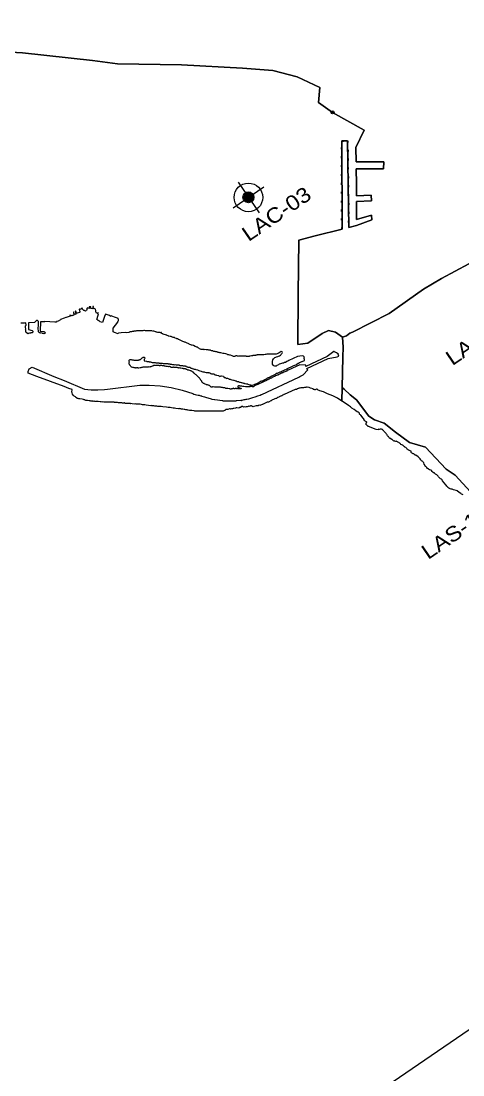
# Model space of a CAD drawing. Header units: metres. Extents: x 263924 to 318888, y 5017073 to 5064560.
# Drawn here: x 289756 to 292587, y 5027742 to 5034501 of the extents above; entities that cross this region are included whole.
import ezdxf

# ---------------------------------------------------------------- set-up
doc = ezdxf.new("R2010")
doc.units = ezdxf.units.M
doc.header["$LTSCALE"] = 38
doc.header["$PDMODE"] = 32
doc.header["$PDSIZE"] = 19
doc.linetypes.add('DOTTED', pattern=[1.5, 0.3, -1.2])
for name, color, linetype, lineweight in [('1', 7, 'Continuous', 25), ('60', 7, 'Continuous', 13), ('61', 7, 'Continuous', 13)]:
    doc.layers.add(name, color=color, linetype=linetype, lineweight=lineweight)
doc.layers.add('6', color=7, linetype='Continuous')

msp = doc.modelspace()

# ---------------------------------------------------------------- hatches: boundary and pattern name
at = {"layer": '61'}
msp.add_hatch(color=256, dxfattribs=at).paths.add_polyline_path([(291231.88, 5033342.6, 1), (291192.75, 5033399.74, 1)])

# ---------------------------------------------------------------- linework, layer by layer
at = {"layer": '1'}
for points in [[(289609.32, 5034306.86), (289764.13, 5034298.53), (290212.87, 5034248.37), (290373.36, 5034227.63), (290784.81, 5034221.15), (291175.14, 5034200.01), (291369.59, 5034185.46), (291524.15, 5034143.2), (291670.54, 5034075.61), (291662.05, 5033979.71), (291751.9, 5033916.08)], [(291905.94, 5033458.44), (291903.76, 5033553.88), (292079.42, 5033554.72), (292080.97, 5033598.7), (291902.76, 5033597.95), (291900.63, 5033691.38), (291954.07, 5033801.42), (291751.9, 5033916.08), (291662.05, 5033979.71), (291670.54, 5034075.61), (291524.15, 5034143.2), (291369.59, 5034185.46), (291175.14, 5034200.01), (290784.81, 5034221.15), (290373.36, 5034227.63), (290212.87, 5034248.37), (289764.13, 5034298.53), (289609.32, 5034306.86)], [(291751.9, 5033916.08), (291954.07, 5033801.42), (291900.63, 5033691.38)], [(291904.8, 5033189.71), (291855.16, 5033177.45), (291848.39, 5033733.29), (291810.71, 5033734.05), (291812.48, 5033166.91), (291640.57, 5033124.46), (291534.92, 5033096.31), (291532.12, 5032749.86), (291529.63, 5032428), (291594.49, 5032434.77), (291685.98, 5032498.33), (291726.06, 5032515.74), (291771.44, 5032505.5), (291816.53, 5032473.98)], [(291640.57, 5033124.46), (291812.48, 5033166.91), (291810.71, 5033734.05), (291848.39, 5033733.29), (291855.16, 5033177.45), (291904.8, 5033189.71)], [(291900.63, 5033691.38), (291902.76, 5033597.95), (292080.97, 5033598.7), (292079.42, 5033554.72), (291903.76, 5033553.88), (291905.94, 5033458.44)], [(291905.94, 5033458.44), (291905.61, 5033380.99), (291999.53, 5033384.73), (292000.56, 5033349.08), (291905.46, 5033344.64), (291904.97, 5033228.8), (292002.5, 5033256.72), (292004, 5033225.98), (291904.8, 5033189.71)], [(291904.8, 5033189.71), (292004, 5033225.98), (292002.5, 5033256.72), (291904.97, 5033228.8), (291905.46, 5033344.64), (292000.56, 5033349.08), (291999.53, 5033384.73), (291905.61, 5033380.99), (291905.94, 5033458.44)], [(292624.64, 5032944.53), (292450.53, 5032849.99), (292334.53, 5032781.99), (292115.53, 5032624.99), (291880.53, 5032505.99), (291862.53, 5032499.99), (291840.53, 5032482.99), (291816.53, 5032473.98), (291771.44, 5032505.5), (291726.06, 5032515.74), (291685.98, 5032498.33), (291594.49, 5032434.77), (291529.63, 5032428), (291532.12, 5032749.86), (291534.92, 5033096.31), (291640.57, 5033124.46)], [(292636.3, 5031483.01), (292538.28, 5031587.91), (292479.4, 5031627.34), (292346.77, 5031767.79), (292245.54, 5031797.57), (292156.07, 5031865.04), (292083.66, 5031922.55), (292020.84, 5031944.46), (291983.8, 5031966.95), (291904.79, 5032072.34), (291864.48, 5032103.07), (291826.31, 5032139.62), (291813.28, 5032150.54), (291817.53, 5032345.98), (291819.53, 5032408.98), (291816.53, 5032473.98), (291840.53, 5032482.99), (291862.53, 5032499.99), (291880.53, 5032505.99), (292115.53, 5032624.99), (292334.53, 5032781.99), (292450.53, 5032849.99), (292624.64, 5032944.53)], [(290092.09, 5032634.92), (290094.07, 5032615.55), (290091.07, 5032614.53), (290087.9, 5032612.61), (290085.72, 5032612.2), (290080.41, 5032610.82), (290078.62, 5032612), (290074.52, 5032611.24), (290070.94, 5032615.75), (290068.25, 5032615.08), (290069.82, 5032609.41), (290045.63, 5032600.64), (290042.49, 5032600.16), (290032.39, 5032595.83), (290007.54, 5032587.31), (290008.76, 5032585.49), (289993.36, 5032577.52), (289982.42, 5032574.74), (289982.07, 5032570.13), (289975.19, 5032570.29), (289975.12, 5032572.46), (289973.04, 5032570.38), (289908.08, 5032573.49), (289907.89, 5032571.44), (289882.51, 5032572.78), (289879.44, 5032574.83), (289878.23, 5032512.65), (289900.75, 5032509.49), (289905.49, 5032508.3), (289908.05, 5032506.83), (289910.58, 5032503.95), (289912.34, 5032500.97), (289910.83, 5032499.25), (289905.27, 5032497.77), (289903.92, 5032496.01), (289900.34, 5032497.58), (289896.18, 5032497.39), (289892.79, 5032498.22), (289890.23, 5032499.15), (289882.58, 5032500.81)], [(290176.95, 5032654.93), (290177.75, 5032652.92), (290177.82, 5032650.87), (290175.32, 5032645.97), (290173.69, 5032644.4), (290170.97, 5032642.84), (290168.22, 5032641.78), (290165.24, 5032643.22), (290161.3, 5032644.5), (290158.59, 5032645), (290154.84, 5032646.82), (290153.4, 5032648.39), (290151.32, 5032649.96), (290148.19, 5032658.98), (290145.95, 5032658.98), (290143.32, 5032658.47), (290138.81, 5032654.02), (290137.18, 5032652.84), (290134.52, 5032652.36), (290132.28, 5032654.47), (290129.44, 5032653.6), (290129.05, 5032651.24), (290130.3, 5032643.75), (290131.26, 5032640.55), (290131.77, 5032638.18), (290132.54, 5032635.94), (290132.31, 5032633.7), (290130.52, 5032632.74), (290115.61, 5032628.96), (290110.55, 5032627.3), (290108.54, 5032631.04), (290108.19, 5032633.76), (290106.65, 5032641.51), (290104.35, 5032640.83), (290103.03, 5032639.27), (290106.17, 5032621.73), (290100.09, 5032620.36), (290096.38, 5032622.69), (290094.07, 5032634.63), (290092.09, 5032634.92)], [(290252.12, 5032580.02), (290249.44, 5032580.53), (290246.75, 5032582.71), (290245.37, 5032584.79), (290243.9, 5032586.61), (290241.43, 5032586.96), (290242.14, 5032590.04), (290244.41, 5032589.21), (290244.41, 5032591.92), (290243.26, 5032594.71), (290251.64, 5032622.87), (290248.41, 5032625.27), (290250.33, 5032630.74), (290247.87, 5032632.08), (290245.37, 5032626), (290242.07, 5032626.93), (290239.03, 5032628.95), (290236.6, 5032632.41), (290235.13, 5032635.7), (290233.82, 5032640.69), (290233.88, 5032644.5), (290233.53, 5032653.88), (290227.99, 5032654.52), (290226.17, 5032656.82), (290218.71, 5032655.89), (290219.23, 5032669.72), (290216.25, 5032670.04), (290215.23, 5032656.72), (290203.83, 5032658.49), (290203.13, 5032667.7), (290198.07, 5032668.12), (290195.67, 5032669.01), (290191.99, 5032668.92), (290191.48, 5032658.74), (290183.39, 5032659.29), (290183.67, 5032663.89), (290181.59, 5032662.32), (290179.51, 5032659.99), (290178.07, 5032658.04), (290176.95, 5032654.93)], [(290476.29, 5032510.52), (290473.79, 5032510.01), (290471.26, 5032510.49), (290468.19, 5032510.23), (290462.49, 5032508.66), (290459.45, 5032508.25), (290456.06, 5032508.44), (290452.16, 5032507.61), (290450.59, 5032505.05), (290445.6, 5032503.29), (290433.12, 5032501.3), (290423.65, 5032504.6), (290397.51, 5032501.97), (290381.05, 5032498.68), (290378.43, 5032494.77), (290355.48, 5032504.76), (290346.91, 5032508.79), (290346.11, 5032530.68), (290375.13, 5032569.69), (290376.7, 5032574.29), (290378.33, 5032577.24), (290379.74, 5032580.34), (290380.35, 5032583.74), (290380.28, 5032586.9), (290379.8, 5032589.69), (290378.69, 5032591.93), (290377.47, 5032593.56), (290373.02, 5032594.9), (290355.16, 5032601.59), (290333.24, 5032610.2), (290331.32, 5032607.13), (290321.4, 5032611.93), (290295.8, 5032622.42), (290289.59, 5032606.45), (290285.02, 5032592.95), (290277.72, 5032568.72), (290263.55, 5032572.56), (290256.51, 5032578.04), (290254.14, 5032578.87), (290252.12, 5032580.02)], [(289813.01, 5032500.04), (289810.51, 5032499.92), (289804.14, 5032497.58), (289801.87, 5032497.93), (289799.63, 5032496.01), (289797.46, 5032496.78), (289789.2, 5032503.44), (289787.54, 5032505.17), (289787.02, 5032507.25), (289786.48, 5032510.89), (289785.62, 5032513), (289785.62, 5032516.97), (289784.78, 5032520.91), (289785.3, 5032525.42), (289786.16, 5032527.76), (289784.59, 5032535.56), (289784.3, 5032538.73), (289783.38, 5032542.22), (289784.56, 5032546.29), (289787.57, 5032550.61), (289787.54, 5032555.56), (289787.22, 5032558.8), (289785.55, 5032565.17), (289777.38, 5032564.83), (289754.95, 5032563.95)], [(289882.58, 5032500.81), (289880.05, 5032500.37), (289876.4, 5032501.52), (289874.1, 5032502.54), (289872.4, 5032503.66), (289869.87, 5032505.84), (289868.4, 5032508.53), (289867.31, 5032511.25), (289867.44, 5032514.29), (289866.51, 5032516.46), (289866.06, 5032524.62), (289866.13, 5032536.53), (289866.86, 5032544.53), (289866.96, 5032551.25), (289867.7, 5032558.54), (289867.7, 5032562.22), (289868.18, 5032565.93), (289868.15, 5032568.05), (289867.79, 5032572.05), (289867.38, 5032574.09), (289864.91, 5032576.72), (289863.79, 5032578.8), (289861.75, 5032579.34), (289861.46, 5032581.42), (289857.55, 5032580.62), (289853.97, 5032580.11), (289841.3, 5032567.05), (289802.74, 5032565.74), (289803.73, 5032522.8), (289826.74, 5032517.33), (289828.5, 5032515.41), (289830.93, 5032511.85), (289831.95, 5032509.77), (289831.79, 5032507.69), (289831.02, 5032505.58), (289829.3, 5032503.34), (289827.73, 5032501.96), (289817.71, 5032501.49), (289815.38, 5032500.65), (289813.01, 5032500.04)], [(290652.8, 5032502.01), (290650.75, 5032502.01), (290648.74, 5032502.78), (290646.46, 5032504.09), (290636.93, 5032503.99), (290632.67, 5032504.79), (290625.63, 5032506.62), (290622.37, 5032506.07), (290618.46, 5032507.8), (290606.08, 5032511.99), (290601.63, 5032513.18), (290599.65, 5032514.14), (290597.02, 5032513.53), (290594.66, 5032513.62), (290591.04, 5032514.04), (290587.65, 5032514.23), (290584.77, 5032514.14), (290580.67, 5032514.58), (290577.89, 5032514.26), (290574.69, 5032514.26), (290571.01, 5032514.65), (290567.9, 5032514.52), (290562.14, 5032515.64), (290553.57, 5032515.54), (290546.88, 5032516.06), (290543.14, 5032515.9), (290536.29, 5032515.19), (290530.59, 5032513.91), (290527.84, 5032513.72), (290525.12, 5032514.26), (290521.92, 5032514.42), (290515.77, 5032515.19), (290512.61, 5032515.29), (290502.27, 5032513.62), (290494.88, 5032513.62), (290491.42, 5032513.37), (290487.84, 5032512.5), (290482.3, 5032512.09), (290478.65, 5032511.64), (290476.29, 5032510.52)], [(290807.43, 5032441.53), (290802.82, 5032442.97), (290787.55, 5032448.57), (290783.01, 5032450.97), (290778.66, 5032452.83), (290775.46, 5032454.71), (290771.01, 5032456.22), (290767.11, 5032458.55), (290764.16, 5032459.67), (290758.85, 5032462.27), (290754.95, 5032463.32), (290752.23, 5032465.21), (290743.39, 5032468.38), (290739.65, 5032470.87), (290737.47, 5032471.67), (290733.06, 5032472.63), (290729.54, 5032472.63), (290727.1, 5032473.66), (290724.06, 5032474.55), (290720.93, 5032475.77), (290717.22, 5032477.46), (290714.11, 5032478.52), (290710.37, 5032479.32), (290703.14, 5032480.54), (290700.54, 5032481.24), (290697.73, 5032482.78), (290692.86, 5032484.19), (290690.47, 5032485.85), (290687.17, 5032486.52), (290681.12, 5032489.27), (290672.26, 5032490.62), (290666.05, 5032492.89), (290663.62, 5032494.71), (290662.11, 5032496.19), (290658.62, 5032497.62), (290654.98, 5032500.25), (290654.98, 5032502.33), (290655.78, 5032504.6), (290653.18, 5032504.76), (290652.8, 5032502.01)], [(291816.53, 5032473.98), (291819.53, 5032408.98), (291817.53, 5032345.98), (291813.28, 5032150.54), (291811.41, 5032064.24), (291784.64, 5032082.09), (291753.7, 5032096.81), (291718.63, 5032111.48), (291693.13, 5032124.18), (291669.53, 5032130.58), (291665.63, 5032131.98), (291660.63, 5032134.68), (291653.73, 5032140.18), (291649.73, 5032140.38), (291640.63, 5032135.98), (291638.33, 5032135.68), (291633.53, 5032137.28), (291630.73, 5032138.28), (291628.63, 5032140.08), (291627.83, 5032142.18), (291609.83, 5032147.68), (291601.53, 5032150.68), (291588.73, 5032153.08), (291586.93, 5032154.28), (291584.73, 5032154.78), (291582.32, 5032153.88), (291580.73, 5032151.68), (291572.93, 5032150.48), (291566.43, 5032149.88), (291556.52, 5032149.38), (291550.93, 5032149.48), (291548.82, 5032147.98), (291541.43, 5032147.58), (291537.43, 5032147.18), (291534.32, 5032145.78), (291530.73, 5032144.98), (291528.02, 5032143.68), (291525.43, 5032142.68), (291522.73, 5032141.08), (291520.73, 5032139.38)], [(290984.13, 5032385.9), (290980.64, 5032386.13), (290977.95, 5032386.77), (290975.23, 5032386.61), (290971.07, 5032387.73), (290968.74, 5032389.92), (290965.25, 5032390.08), (290962.12, 5032391.29), (290959.17, 5032391), (290955.52, 5032392.51), (290952.32, 5032391.8), (290948.13, 5032392.86), (290943.91, 5032393.12), (290941.28, 5032393.56), (290932.68, 5032394.24), (290930.15, 5032393.34), (290927.04, 5032394.84), (290922.5, 5032394.33), (290916.51, 5032394.39), (290910.69, 5032395), (290904.58, 5032396.57), (290899.75, 5032398.84), (290894.79, 5032402.55), (290890.88, 5032405.79), (290887.36, 5032409.02), (290882.34, 5032410.07), (290877.48, 5032412.15), (290872.07, 5032415), (290861.16, 5032420.12), (290851.4, 5032422.71), (290847.33, 5032423.45), (290843.59, 5032425.34), (290837.41, 5032427.77), (290832.13, 5032429.5), (290830.21, 5032430.91), (290825.6, 5032433.4), (290820.96, 5032435.23), (290815.62, 5032437.88), (290812.23, 5032440.31), (290807.43, 5032441.53)], [(290450.26, 5032298.92), (290449.05, 5032302.31), (290448.19, 5032307.98), (290449.34, 5032312.49), (290449.59, 5032315.69), (290447.64, 5032318.76), (290447.74, 5032321.2), (290448.09, 5032323.63), (290449.47, 5032327.28), (290451.39, 5032329.29), (290455.51, 5032330.28), (290459.06, 5032330.41), (290461.78, 5032329.9), (290465.85, 5032328.36), (290469.5, 5032327.82), (290473.85, 5032327.75), (290477.63, 5032327.37), (290481.79, 5032327.31), (290487.26, 5032327.47), (290491.35, 5032326.41), (290494.84, 5032325.83), (290499.39, 5032325.55), (290503.23, 5032326.16), (290508.35, 5032326.6), (290510.2, 5032327.82), (290513.82, 5032328.84), (290517.34, 5032330.96), (290520.03, 5032331.82), (290524.54, 5032334.35), (290527.83, 5032336.46), (290530.11, 5032339.76), (290532.47, 5032342.09), (290535.16, 5032343.92), (290538.91, 5032345.42), (290541.85, 5032345.84), (290544.38, 5032345.84), (290546.91, 5032344.2), (290547.99, 5032341.74), (290548.41, 5032338.7), (290547.71, 5032335.66)], [(290547.71, 5032335.66), (290545.43, 5032332.72), (290543.61, 5032329.1), (290543.55, 5032325.74), (290545.34, 5032322.7), (290559, 5032319.21), (290562.33, 5032318.6), (290564.86, 5032318.51), (290567.9, 5032317.71), (290574.07, 5032316.88), (290575.93, 5032315.18), (290580.19, 5032315.28), (290583.58, 5032315.56), (290586.2, 5032315.02), (290588.38, 5032314.22), (290592.54, 5032313.2), (290596.31, 5032312.59), (290602.84, 5032312.14), (290606.4, 5032311.56), (290609.27, 5032311.37), (290612.22, 5032312.3), (290616.06, 5032311.63), (290619.51, 5032309.87), (290621.56, 5032309.36), (290625.72, 5032309.77), (290628, 5032310.16), (290633.37, 5032309.2), (290636.19, 5032309.17), (290638.88, 5032308.84), (290640.89, 5032308.17), (290647.64, 5032307.72), (290652.8, 5032307.72), (290655.26, 5032307.21), (290658.2, 5032306.92), (290660.83, 5032306.92), (290666.24, 5032306.06), (290670.24, 5032305), (290675.1, 5032305.55), (290679.16, 5032305.04), (290683.71, 5032304.24)], [(291142.62, 5032352.56), (291139.14, 5032354.23), (291136.39, 5032354.58), (291132.99, 5032354.1), (291130.21, 5032353.01), (291127.42, 5032352.56), (291122.91, 5032350.96), (291117.66, 5032350.54), (291113.66, 5032352.53), (291108.8, 5032354.45), (291098.34, 5032358.13), (291093.28, 5032359.34), (291087.36, 5032359.79), (291083.9, 5032361.42), (291081.66, 5032361.49), (291078.08, 5032363.09), (291073.98, 5032364.11), (291068.38, 5032367.28), (291064.77, 5032366.93), (291057.95, 5032368.3), (291053.95, 5032368.24), (291051.36, 5032369.46), (291035.68, 5032373.01), (291032.51, 5032374.03), (291029.38, 5032373.71), (291025.02, 5032374.9), (291021.53, 5032376.05), (291018.59, 5032376.11), (291016.16, 5032377.52), (291013.82, 5032378.58), (291010.85, 5032378.99), (291008.51, 5032378.93), (291004.99, 5032380.14), (291002.91, 5032380.59), (290998.66, 5032381.04), (290995.94, 5032382.58), (290993.44, 5032383.09), (290990.46, 5032383.12), (290987.33, 5032384.69), (290984.13, 5032385.9)], [(291139.12, 5032067.28), (291163.92, 5032069.78), (291165.92, 5032068.78), (291168.52, 5032068.38), (291170.52, 5032069.08), (291172.02, 5032070.98), (291186.42, 5032073.18), (291192.32, 5032074.38), (291197.52, 5032075.68), (291203.02, 5032076.68), (291214.72, 5032079.38), (291220.92, 5032080.48), (291235.12, 5032084.68), (291241.72, 5032086.18), (291255.42, 5032090.68), (291273.22, 5032097.08), (291287.12, 5032102.78), (291293.32, 5032105.68), (291298.82, 5032106.38), (291535.32, 5032218.08), (291541.25, 5032222.02), (291563.46, 5032232.32), (291593.22, 5032265.47), (291586.43, 5032273.31), (291723.97, 5032337), (291781.06, 5032348.74), (291791.75, 5032352.71), (291787.49, 5032363.14), (291790.79, 5032365.76), (291786.08, 5032369.83), (291783.3, 5032370.02), (291778.98, 5032373.06), (291776.26, 5032374.18), (291765.35, 5032380.16), (291762.72, 5032381.16), (291759.84, 5032382.63), (291717.38, 5032349.6), (291579.75, 5032285.31), (291579.75, 5032293.99), (291541.15, 5032296.77)], [(291302.21, 5032360.69), (291294.91, 5032360.82), (291286.21, 5032360.95), (291284.23, 5032361.3), (291275.84, 5032361.46), (291272.13, 5032361.17), (291268.48, 5032360.31), (291266.15, 5032359.12), (291263.52, 5032358.58), (291260.93, 5032357.71), (291257.19, 5032357.04), (291254.4, 5032356.92), (291252.39, 5032356.5), (291249.28, 5032355.44), (291243.97, 5032356.5), (291241.22, 5032356.24), (291238.5, 5032355), (291232.86, 5032354), (291223.94, 5032351.7), (291220, 5032351.57), (291216.86, 5032350.48), (291212.1, 5032349.88), (291208.13, 5032350.13), (291205.15, 5032349.52), (291200.38, 5032350.83), (291197.6, 5032351.44), (291194.3, 5032351.38), (291190.88, 5032351.09), (291186.05, 5032351.38), (291184.03, 5032351.79), (291181.63, 5032351.44), (291179.46, 5032351.35), (291171.01, 5032352.75), (291167.1, 5032352.95), (291161.95, 5032352.66), (291155.36, 5032353.04), (291150.4, 5032352.75), (291148.42, 5032353.62), (291146.18, 5032352.85), (291142.62, 5032352.56)], [(291370.52, 5032294.98), (291367.52, 5032299.98), (291366.52, 5032304.98), (291366.52, 5032318.98), (291368.52, 5032328.98), (291372.52, 5032334.98), (291377.52, 5032339.98), (291382.52, 5032343.98), (291388.52, 5032345.98), (291393.52, 5032347.98), (291401.52, 5032349.98), (291406.52, 5032351.98), (291412.52, 5032354.98), (291417.52, 5032357.98), (291421.52, 5032361.98), (291424.52, 5032366.98), (291428.52, 5032371.98), (291431.52, 5032375.98), (291428.52, 5032380.98), (291422.52, 5032381.98), (291416.52, 5032377.98), (291415.52, 5032376.98), (291410.52, 5032372.98), (291404.52, 5032370.98), (291397.52, 5032367.98), (291391.52, 5032365.98), (291386.52, 5032364.98), (291381.52, 5032365.98), (291367.52, 5032365.98), (291359.52, 5032364.98), (291349.52, 5032364.98), (291333.63, 5032365.64), (291331.91, 5032365.2), (291329.73, 5032364.82), (291324.35, 5032363.48), (291321.99, 5032363.12), (291319.55, 5032363.09), (291312.29, 5032361.46), (291305.73, 5032361.27), (291302.21, 5032360.69)], [(291490.56, 5032284.87), (291495.2, 5032287.46), (291499.2, 5032289.28), (291504.06, 5032291.84), (291509.63, 5032294.14), (291516.06, 5032297.19), (291523.33, 5032301.73), (291532.1, 5032306.34), (291536.29, 5032307.97), (291539.87, 5032310.56), (291542.21, 5032312), (291545.95, 5032313.38), (291550.88, 5032314.75), (291554.53, 5032317.03), (291556.51, 5032317.7), (291571.28, 5032325), (291571.1, 5032328.9), (291570.24, 5032339.59), (291571.2, 5032341.51), (291570.95, 5032343.59), (291569.31, 5032348.29), (291566.59, 5032352.74), (291557.96, 5032353.82), (291526.52, 5032348.98), (291472.52, 5032324.98), (291464.52, 5032319.98), (291459.52, 5032317.98), (291449.52, 5032311.98), (291444.52, 5032310.98), (291436.52, 5032307.98), (291431.52, 5032306.98), (291425.52, 5032304.98), (291418.52, 5032302.98), (291410.52, 5032299.98), (291405.52, 5032296.98), (291395.52, 5032292.98), (291389.52, 5032287.98), (291381.52, 5032287.98), (291375.52, 5032290.98), (291370.52, 5032294.98)], [(290170.41, 5032067.87), (290166.31, 5032069.57), (290163.31, 5032071.47), (290159.51, 5032072.37), (290155.91, 5032073.47), (290147.41, 5032075.47), (290132.51, 5032077.87), (290128.31, 5032077.87), (290124.81, 5032078.17), (290122.01, 5032079.87), (290117.81, 5032081.57), (290107.61, 5032087.37), (290103.71, 5032090.47), (290099.51, 5032093.47), (290095.71, 5032096.47), (290092.41, 5032099.47), (290089.41, 5032102.47), (290084.61, 5032109.07), (290082.71, 5032116.67), (290082.01, 5032120.97), (290081.91, 5032126.27), (290082.11, 5032133.47), (290082.91, 5032138.97), (290061.41, 5032145.07), (290032.39, 5032156.88), (289855.81, 5032221.96), (289800.81, 5032243.77), (289801.17, 5032254.29), (289808.15, 5032270.69), (289826.01, 5032282.17), (289965.01, 5032221.96), (290032.51, 5032196.37), (290161.81, 5032141.01), (290204.46, 5032136.38), (290247.36, 5032135.48), (290290.17, 5032138.32), (290308.69, 5032140.72), (290516.83, 5032165.54), (290576.82, 5032166.56), (290648.05, 5032162.06)], [(290591.77, 5032286.64), (290587.07, 5032283.88), (290583.77, 5032282.8), (290579.83, 5032282.57), (290572.89, 5032283.05), (290570.59, 5032280.72), (290561.37, 5032281.52), (290555.55, 5032281.87), (290551.2, 5032281.58), (290547.42, 5032281.16), (290545.34, 5032281.71), (290543, 5032280.72), (290538.65, 5032280.65), (290536.03, 5032280.97), (290532.31, 5032279.56), (290526.97, 5032278.7), (290523, 5032277.39), (290518.36, 5032278.09), (290511.42, 5032276.11), (290508.35, 5032276.17), (290503.48, 5032277.93), (290500.25, 5032276.65), (290497.91, 5032275.4), (290495.35, 5032276.27), (290491.61, 5032276.55), (290487.96, 5032275.85), (290486.17, 5032277.74), (290482.75, 5032277.77), (290480.57, 5032276.97), (290476.89, 5032280.01), (290472.99, 5032278.96), (290466.2, 5032280.97), (290464.12, 5032282.57), (290461.5, 5032283.95), (290459.06, 5032286.47), (290457.56, 5032289.71), (290456.02, 5032291.75), (290453.75, 5032293.42), (290451.03, 5032295.79), (290450.26, 5032298.92)], [(290732.32, 5032281.61), (290729.53, 5032281.23), (290727, 5032280.04), (290721.05, 5032278.73), (290718.65, 5032279.15), (290716.54, 5032280.01), (290712.86, 5032283.31), (290710.2, 5032284.62), (290706.59, 5032285.17), (290702.88, 5032285.1), (290699.48, 5032284.27), (290694.27, 5032285.68), (290689.79, 5032286.38), (290685.72, 5032285.52), (290679.8, 5032287.28), (290675.36, 5032288.37), (290673.37, 5032289.42), (290671.16, 5032289.45), (290665.08, 5032290.38), (290662.75, 5032290.32), (290657.4, 5032291.53), (290652.73, 5032292.37), (290647.74, 5032292.56), (290645.5, 5032291.15), (290642.17, 5032290.28), (290640.16, 5032292.04), (290636.51, 5032291.88), (290633.76, 5032292.56), (290629.27, 5032292.84), (290627.39, 5032291.79), (290625.05, 5032292.2), (290618.52, 5032292.56), (290616.22, 5032293.77), (290615.71, 5032291.4), (290611.96, 5032291.69), (290609.18, 5032291.24), (290606.4, 5032291.24), (290599.58, 5032288.62), (290595.61, 5032288.4), (290591.77, 5032286.64)], [(290683.71, 5032304.24), (290688.32, 5032304.21), (290695.39, 5032304.49), (290698.84, 5032303.79), (290708.25, 5032302.67), (290710.46, 5032301.45), (290714.11, 5032300.75), (290716.96, 5032301.61), (290719.26, 5032301.87), (290725.79, 5032299.12), (290730.75, 5032298.32), (290733.02, 5032299.12), (290735.61, 5032298.41), (290740.86, 5032296.49), (290746.4, 5032298.16), (290749.98, 5032297.2), (290753.92, 5032296.75), (290761.63, 5032296.21), (290766.08, 5032295.69), (290768.25, 5032295.25), (290770.69, 5032294.03), (290772.96, 5032293.17), (290775.68, 5032292.59), (290778.08, 5032292.72), (290780.73, 5032292.46), (290786.97, 5032291.63), (290789.53, 5032291.76), (290794.65, 5032289.87), (290799.77, 5032290.03), (290802.21, 5032291.02), (290806.49, 5032290.06), (290809.79, 5032289.07), (290812.32, 5032288.91), (290815.04, 5032287.5), (290817.12, 5032284.27), (290819.2, 5032283.76), (290823.58, 5032282.22), (290826.36, 5032281.61), (290828.86, 5032281.61), (290834.88, 5032282.38)], [(290867.01, 5032240.59), (290863.42, 5032243.98), (290863.42, 5032246.86), (290859.36, 5032248.75), (290857.34, 5032249.2), (290854.11, 5032252.27), (290852.54, 5032253.81), (290848.03, 5032255.73), (290845.31, 5032257.29), (290842.3, 5032258.7), (290838.27, 5032260.11), (290830.01, 5032262.19), (290825.12, 5032263.21), (290823.13, 5032264.69), (290818.59, 5032266.7), (290816.35, 5032266.86), (290814.08, 5032268.21), (290811.61, 5032269.42), (290809.47, 5032270), (290807.36, 5032270.25), (290804.67, 5032270.29), (290797.5, 5032271.66), (290794.56, 5032272.05), (290792.8, 5032273.04), (290787.26, 5032273.42), (290779.42, 5032275.34), (290774.46, 5032275.92), (290769.85, 5032277.33), (290767.39, 5032277.23), (290765.37, 5032275.41), (290762.97, 5032277.17), (290760.67, 5032277.84), (290756, 5032278.64), (290752.51, 5032278.48), (290746.08, 5032280.04), (290742.14, 5032280.37), (290738.65, 5032280.04), (290736.41, 5032279.41), (290734.11, 5032280.01), (290732.32, 5032281.61)], [(290834.88, 5032282.38), (290837.21, 5032281.42), (290838.88, 5032280.14), (290840.73, 5032277.74), (290843.93, 5032275.79), (290846.11, 5032275.66), (290849.6, 5032274.48), (290851.36, 5032273.52), (290860.22, 5032271.21), (290863.87, 5032269.65), (290867.07, 5032269.04), (290871.45, 5032267.92), (290876.48, 5032266.29), (290886.49, 5032263.73), (290895.84, 5032259.85), (290900.35, 5032258.61), (290909.76, 5032255.28), (290914.72, 5032254.25), (290919.61, 5032252.59), (290929.6, 5032251.02), (290934.14, 5032250.06), (290941.53, 5032247.92), (290944.77, 5032247.63), (290947.49, 5032247.12), (290951.9, 5032247.57), (290955.1, 5032246.86), (290957.15, 5032246.09), (290960.35, 5032246.32), (290963.39, 5032245.71), (290965.76, 5032244.85), (290967.74, 5032243.21), (290969.41, 5032241.13), (290972.8, 5032240.88), (290975.84, 5032239.57), (290979.23, 5032238.67), (290982.21, 5032239.18), (290985.34, 5032239.18), (290991.17, 5032238.48), (290993.09, 5032236.4), (290996.42, 5032233.46)], [(291319.54, 5032202.84), (291324.08, 5032205.53), (291326.58, 5032206.55), (291329.88, 5032209.37), (291334.36, 5032212.21), (291337.88, 5032213.97), (291341.01, 5032214.55), (291343.73, 5032215.25), (291348.15, 5032217.08), (291357.24, 5032222.14), (291358.5, 5032223.78), (291360.51, 5032224.67), (291362.85, 5032226.66), (291368.83, 5032228.64), (291373.82, 5032230.66), (291378.05, 5032232.93), (291382.59, 5032235.01), (291388.26, 5032239.36), (291393.44, 5032242.21), (291396.22, 5032242.66), (291399.33, 5032243.52), (291403.61, 5032245.66), (291411.62, 5032248.7), (291416.83, 5032251.62), (291420.22, 5032252.48), (291425.92, 5032254.98), (291432.13, 5032258.46), (291438.3, 5032260.38), (291441.25, 5032262.56), (291443.74, 5032263.84), (291447.9, 5032265.41), (291452.03, 5032267.33), (291459.1, 5032271.23), (291462.5, 5032272.38), (291465.31, 5032273.98), (291467.81, 5032276.1), (291471.1, 5032277.31), (291476.1, 5032279.9), (291481.31, 5032281.82), (291490.56, 5032284.87)], [(291541.15, 5032296.77), (291466.85, 5032261.5), (291464.61, 5032261.76), (291461.89, 5032260.8), (291459.04, 5032258.98), (291459.71, 5032256.54), (291448.51, 5032252.64), (291446.27, 5032252.83), (291443.17, 5032251.62), (291439.17, 5032249.66), (291433.06, 5032245.89), (291429.7, 5032245.09), (291427.07, 5032244.06), (291423.42, 5032242.3), (291418.37, 5032239.68), (291414.46, 5032238.21), (291412.29, 5032236.74), (291406.85, 5032234.56), (291404.74, 5032233.09), (291402.85, 5032232.38), (291400.16, 5032231.1), (291397.7, 5032229.7), (291392.93, 5032228.38), (291386.66, 5032226.14), (291383.81, 5032224.51), (291380.51, 5032221.71), (291377.46, 5032221.01), (291364.85, 5032214.55), (291362.77, 5032213.78), (291360.05, 5032212.05), (291356.53, 5032210.84), (291352.6, 5032208.37), (291344.79, 5032204.37), (291339.8, 5032202.45), (291337.36, 5032201.11), (291333.65, 5032200.05), (291330, 5032197.84), (291328.31, 5032196.72), (291326.42, 5032196.02), (291324.66, 5032194.93)], [(290968.3, 5032158.81), (290966.38, 5032160.61), (290963.34, 5032163.84), (290961.17, 5032164.7), (290957.23, 5032165.92), (290953.68, 5032166.46), (290950.29, 5032168.54), (290947.92, 5032168.96), (290943.92, 5032169.08), (290941.58, 5032170.17), (290936.11, 5032172.03), (290931.76, 5032175), (290930, 5032176.22), (290925.65, 5032177.85), (290923.28, 5032178.01), (290920.62, 5032180.8), (290918.86, 5032182.21), (290917.01, 5032183.1), (290915.28, 5032185.53), (290914.16, 5032187.96), (290913.45, 5032191.61), (290911.37, 5032194.4), (290909.04, 5032196.32), (290906.06, 5032200.41), (290904.85, 5032202.81), (290903.12, 5032204.96), (290901.61, 5032207.9), (290900.56, 5032210.43), (290897.33, 5032212.35), (290893.87, 5032214.65), (290889.87, 5032219.96), (290888.65, 5032222.02), (290884.96, 5032225.07), (290882.24, 5032228.08), (290879.65, 5032230.61), (290878.05, 5032232.56), (290873.25, 5032234.96), (290871.45, 5032236.33), (290870.08, 5032238.48), (290867.01, 5032240.59)], [(290996.42, 5032233.46), (290998.46, 5032232.05), (291001.12, 5032232.24), (291003.52, 5032232.66), (291007.17, 5032231.18), (291011.26, 5032230.22), (291020.51, 5032227.7), (291022.24, 5032226.48), (291027.23, 5032225.01), (291029.76, 5032222.32), (291034.08, 5032224.56), (291037.76, 5032225.29), (291040, 5032226.03), (291052.64, 5032223.02), (291054.16, 5032217.37), (291056.46, 5032215.65), (291060.56, 5032214.4), (291063.02, 5032215.71), (291064.78, 5032214.08), (291069.1, 5032213.31), (291072.18, 5032209.09), (291077.14, 5032210.33), (291079.38, 5032210.05), (291086.19, 5032207.65), (291089.81, 5032205.57), (291094.7, 5032203.81), (291099.15, 5032201.79), (291107.22, 5032200.67), (291116.66, 5032198.85), (291119.54, 5032198.59), (291125.36, 5032195.52), (291128.85, 5032194.11), (291131.12, 5032194.21), (291134.16, 5032192.93), (291138.99, 5032190.39), (291144.31, 5032189.88), (291148.21, 5032189.27), (291150.48, 5032187.67), (291155.51, 5032186.13), (291159.67, 5032185.14)], [(291159.67, 5032185.14), (291165.49, 5032184.05), (291169.33, 5032183.79), (291174.23, 5032182.04), (291177.11, 5032180.66), (291180.31, 5032180.02), (291185.59, 5032178.39), (291187.25, 5032177.08), (291192.24, 5032175.96), (291200.21, 5032175), (291206.39, 5032173.68), (291209.33, 5032172.82), (291215.6, 5032170.13), (291218.9, 5032169.17), (291224.82, 5032168.12), (291226.74, 5032167.51), (291229.11, 5032167), (291236.5, 5032166.58), (291239.35, 5032166.74), (291251.12, 5032170.71), (291253.97, 5032172.05), (291256.15, 5032172.76), (291259.19, 5032174.58), (291261.2, 5032175.51), (291266.64, 5032177.36), (291270.51, 5032179), (291274.93, 5032181.24), (291279.38, 5032183.25), (291282.39, 5032185.08), (291285.43, 5032187.67), (291289.65, 5032190.84), (291292.66, 5032191.7), (291294.93, 5032192.05), (291297.62, 5032193.49), (291300.76, 5032194.8), (291306.52, 5032196.31), (291310.87, 5032198.45), (291313.91, 5032200.63), (291317.36, 5032202.23), (291319.54, 5032202.84)], [(290648.05, 5032162.06), (290718.61, 5032151.36), (290787.98, 5032134.55), (290855.62, 5032111.77), (290859.32, 5032109.27), (290861.32, 5032107.67), (290863.62, 5032107.27), (290865.92, 5032107.87), (290871.32, 5032105.97), (290880.42, 5032104.67), (290889.82, 5032102.07), (290896.02, 5032101.47), (290902.02, 5032098.37), (290904.42, 5032098.87), (290907.72, 5032096.97), (290912.52, 5032097.37), (290914.92, 5032095.07), (290930.32, 5032092.08), (290937.42, 5032089.08), (290974.92, 5032079.38), (290978.32, 5032077.38), (290994.92, 5032074.97), (290996.72, 5032073.97), (291046.52, 5032067.58), (291048.62, 5032066.08), (291050.82, 5032066.17), (291054.82, 5032066.67), (291057.32, 5032066.08), (291062.72, 5032065.17), (291067.92, 5032066.48), (291071.92, 5032066.48), (291078.02, 5032065.98), (291084.22, 5032065.98), (291089.92, 5032065.58), (291094.12, 5032064.98), (291106.72, 5032064.88), (291112.52, 5032065.28), (291131.02, 5032065.48), (291136.32, 5032067.48), (291139.12, 5032067.28)], [(291102.99, 5032140.57), (291100.37, 5032139.97), (291096.21, 5032140.61), (291094.45, 5032141.98), (291090.51, 5032143.04), (291081.71, 5032144.89), (291079.38, 5032144.19), (291076.4, 5032144.41), (291073.62, 5032144.06), (291070.93, 5032144.86), (291068.05, 5032145.21), (291064.75, 5032146.49), (291061.46, 5032148.61), (291059.18, 5032148.06), (291057.01, 5032148), (291052.5, 5032149.12), (291050.29, 5032149.85), (291047.63, 5032150.43), (291043.86, 5032151.55), (291037.68, 5032151.74), (291034.19, 5032152.29), (291031.15, 5032152.54), (291027.22, 5032152.41), (291024.27, 5032153.05), (291022.1, 5032152.54), (291019.57, 5032152.35), (291010.77, 5032153.6), (291008.78, 5032154.01), (291006.06, 5032153.57), (291003.05, 5032153.76), (291000.18, 5032154.21), (290996.08, 5032154.27), (290987.73, 5032155.33), (290985.36, 5032155.29), (290982.77, 5032153.85), (290979.34, 5032155.04), (290977.1, 5032154.01), (290971.53, 5032153.47), (290969.2, 5032156.86), (290968.3, 5032158.81)], [(291171.28, 5032158.96), (291169.23, 5032158.83), (291162.9, 5032159.86), (291159.79, 5032160.18), (291157.52, 5032160.79), (291154.55, 5032160.88), (291152.37, 5032161.17), (291149.78, 5032161.14), (291147.09, 5032160.37), (291144.66, 5032158.71), (291144.98, 5032156.21), (291147.76, 5032153.01), (291150.23, 5032151.09), (291152.15, 5032149.84), (291154.48, 5032148.88), (291156.56, 5032148.28), (291159.06, 5032146.45), (291162.58, 5032147.6), (291165.49, 5032146.71), (291166.64, 5032144.56), (291164.05, 5032142.8), (291157.49, 5032143.57), (291154.64, 5032143.25), (291149.75, 5032141.94), (291145.87, 5032143.96), (291143.44, 5032144.47), (291141.27, 5032143.6), (291138.9, 5032143.25), (291135.63, 5032144.86), (291132.59, 5032145.63), (291128.4, 5032144.32), (291126.67, 5032142.53), (291123.38, 5032143.33), (291120.3, 5032142.78), (291118.32, 5032144.8), (291115.86, 5032146.33), (291113.17, 5032144.16), (291110.39, 5032142.78), (291104.78, 5032141.63), (291102.99, 5032140.57)], [(291324.66, 5032194.93), (291318, 5032191.96), (291315.73, 5032191.25), (291313.72, 5032190.29), (291311.73, 5032189.68), (291309.81, 5032188.47), (291307.73, 5032186.74), (291306.07, 5032185.62), (291303.54, 5032184.4), (291301.4, 5032184.28), (291296.95, 5032181.97), (291293.4, 5032180.4), (291289.11, 5032178.04), (291277.17, 5032173.27), (291275.19, 5032172.02), (291272.05, 5032170.8), (291266.51, 5032168.21), (291260.15, 5032165.75), (291256.08, 5032163.92), (291250.68, 5032161.08), (291248.21, 5032158.55), (291245.2, 5032156.31), (291240.15, 5032154.9), (291238.03, 5032155.09), (291233.72, 5032156.92), (291231.35, 5032157.27), (291226.07, 5032156.72), (291224.05, 5032157.08), (291220.98, 5032156.28), (291217.97, 5032156.31), (291214.58, 5032155.6), (291210.8, 5032155.51), (291207.99, 5032154.83), (291205.81, 5032154.74), (291196.37, 5032155.25), (291193.07, 5032156.05), (291183.15, 5032157.49), (291180.37, 5032157.43), (291177.71, 5032157.78), (291171.28, 5032158.96)], [(291520.73, 5032139.38), (291518.23, 5032137.68), (291515.93, 5032137.98), (291511.23, 5032139.38), (291442.42, 5032106.58), (291440.02, 5032105.28), (291436.62, 5032105.08), (291431.52, 5032102.78), (291428.22, 5032100.18), (291426.42, 5032097.68), (291423.82, 5032096.78), (291420.02, 5032095.98), (291417.52, 5032094.58), (291410.22, 5032091.48), (291406.62, 5032089.18), (291401.92, 5032087.08), (291398.92, 5032086.78), (291396.92, 5032084.78), (291394.42, 5032080.38), (291391.92, 5032079.98), (291388.42, 5032080.98), (291382.42, 5032078.48), (291377.82, 5032077.28), (291372.42, 5032075.18), (291367.32, 5032072.38), (291362.82, 5032069.58), (291358.82, 5032066.18), (291355.52, 5032065.58), (291340.62, 5032058.08), (291338.32, 5032056.88), (291334.82, 5032056.48), (291332.12, 5032056.38), (291327.92, 5032054.88), (291324.52, 5032053.08), (291320.52, 5032050.48), (291315.82, 5032048.18), (291311.02, 5032045.48), (291303.52, 5032042.08), (291300.52, 5032042.08), (291284.92, 5032036.78)], [(291954.33, 5031946.28), (291949.53, 5031952.28), (291948.63, 5031955.08), (291933.23, 5031974.38), (291930.63, 5031976.18), (291927.73, 5031978.68), (291925.63, 5031980.88), (291923.93, 5031984.38), (291921.53, 5031987.68), (291915.45, 5031992.11), (291909.29, 5031995.53), (291901.67, 5032002.16), (291890.19, 5032009.81), (291876.42, 5032018.22), (291866.1, 5032026.25), (291853.86, 5032034.67), (291838.56, 5032045.76), (291815.1, 5032061.79), (291811.41, 5032064.24), (291813.28, 5032150.54), (291826.31, 5032139.62), (291864.48, 5032103.07), (291904.79, 5032072.34), (291983.8, 5031966.95), (292020.84, 5031944.46), (292083.66, 5031922.55), (292156.07, 5031865.04), (292245.54, 5031797.57), (292346.77, 5031767.79), (292479.4, 5031627.34), (292538.28, 5031587.91), (292636.3, 5031483.01)], [(290368.21, 5032054.77), (290364.31, 5032055.17), (290359.41, 5032055.17), (290355.51, 5032054.97), (290351.91, 5032056.37), (290349.01, 5032056.67), (290338.31, 5032056.17), (290334.41, 5032057.17), (290330.71, 5032056.47), (290322.81, 5032057.57), (290318.61, 5032057.67), (290315.61, 5032056.27), (290310.51, 5032057.17), (290299.91, 5032056.67), (290295.61, 5032057.87), (290286.91, 5032057.17), (290278.21, 5032058.47), (290273.21, 5032057.47), (290269.61, 5032059.27), (290261.61, 5032059.77), (290250.41, 5032061.37), (290245.71, 5032061.67), (290237.71, 5032061.57), (290234.51, 5032062.67), (290232.31, 5032061.97), (290228.71, 5032061.87), (290223.41, 5032063.57), (290221.11, 5032063.17), (290218.41, 5032062.17), (290215.61, 5032063.27), (290213.61, 5032063.87), (290203.71, 5032064.57), (290198.91, 5032066.17), (290195.11, 5032065.87), (290192.71, 5032065.27), (290181.81, 5032067.97), (290179.61, 5032067.37), (290177.21, 5032067.07), (290174.41, 5032067.07), (290170.41, 5032067.87)], [(290626.62, 5032030.77), (290613.42, 5032031.47), (290605.81, 5032032.87), (290603.11, 5032032.57), (290599.31, 5032032.57), (290596.81, 5032033.07), (290590.72, 5032034.97), (290587.42, 5032034.17), (290558.42, 5032038.47), (290549.22, 5032039.17), (290546.42, 5032040.37), (290543.11, 5032039.07), (290538.72, 5032039.87), (290534.92, 5032039.17), (290528.51, 5032041.07), (290519.11, 5032043.47), (290513.71, 5032043.47), (290508.41, 5032043.97), (290503.71, 5032043.87), (290499.21, 5032044.07), (290495.61, 5032043.67), (290493.41, 5032044.77), (290490.21, 5032045.37), (290481.71, 5032045.17), (290467.71, 5032046.17), (290459.81, 5032047.77), (290456.51, 5032047.47), (290454.91, 5032048.67), (290445.21, 5032049.27), (290435.21, 5032048.97), (290421.91, 5032049.47), (290416.31, 5032052.17), (290413.01, 5032050.27), (290405.71, 5032051.07), (290401.91, 5032052.67), (290398.11, 5032051.87), (290391.01, 5032051.97), (290380.71, 5032052.87), (290372.71, 5032054.67), (290368.21, 5032054.77)], [(291090.42, 5032014.58), (291080.02, 5032009.28), (291075.32, 5032010.08), (291072.42, 5032009.08), (291070.32, 5032010.08), (291068.22, 5032010.67), (291064.22, 5032005.97), (291062.52, 5032004.38), (291059.82, 5032002.97), (291050.96, 5032000), (290869.89, 5032000), (290865.72, 5032001.07), (290850.42, 5032004.37), (290836.02, 5032004.67), (290827.32, 5032006.67), (290824.62, 5032005.67), (290819.92, 5032007.27), (290810.82, 5032008.67), (290805.62, 5032010.37), (290801.92, 5032009.97), (290793.12, 5032012.77), (290783.12, 5032012.87), (290780.12, 5032014.27), (290773.92, 5032014.47), (290770.22, 5032015.77), (290765.12, 5032015.07), (290748.42, 5032017.37), (290739.02, 5032017.57), (290733.52, 5032019.27), (290730.12, 5032018.37), (290718.72, 5032020.67), (290710.72, 5032022.57), (290704.12, 5032022.57), (290698.22, 5032023.17), (290687.22, 5032024.67), (290664.42, 5032026.57), (290653.02, 5032028.57), (290646.82, 5032029.17), (290632.92, 5032029.87), (290626.62, 5032030.77)], [(291284.92, 5032036.78), (291282.62, 5032037.38), (291276.02, 5032033.88), (291267.02, 5032032.98), (291261.52, 5032032.98), (291247.62, 5032028.38), (291242.72, 5032027.78), (291239.52, 5032028.28), (291237.62, 5032030.68), (291233.82, 5032032.18), (291231.52, 5032032.78), (291228.72, 5032033.18), (291226.12, 5032033.28), (291222.12, 5032031.98), (291220.92, 5032029.98), (291212.12, 5032031.38), (291210.12, 5032028.58), (291205.12, 5032027.48), (291199.82, 5032027.88), (291197.22, 5032026.98), (291194.52, 5032024.78), (291190.42, 5032026.78), (291182.12, 5032026.08), (291175.52, 5032029.58), (291173.52, 5032029.58), (291170.02, 5032029.08), (291162.22, 5032023.68), (291156.82, 5032022.98), (291151.02, 5032017.58), (291138.62, 5032020.18), (291133.82, 5032020.18), (291130.82, 5032018.68), (291120.22, 5032017.18), (291115.82, 5032017.48), (291110.22, 5032014.98), (291104.62, 5032013.78), (291097.92, 5032013.17), (291095.02, 5032014.28), (291093.32, 5032015.38), (291090.42, 5032014.58)], [(292102.93, 5031845.18), (292100.83, 5031845.98), (292101.03, 5031848.58), (292099.03, 5031850.38), (292098.23, 5031852.78), (292094.83, 5031857.08), (292093.23, 5031858.88), (292086.33, 5031864.48), (292081.53, 5031870.68), (292077.63, 5031874.68), (292074.83, 5031878.38), (292071.13, 5031881.58), (292068.93, 5031882.68), (292065.43, 5031883.88), (292061.33, 5031883.68), (292057.93, 5031882.98), (292051.53, 5031882.48), (292046.63, 5031885.58), (292047.03, 5031879.28), (292032.43, 5031881.33), (291992.13, 5031896.98), (291987.73, 5031898.98), (291983.63, 5031900.48), (291981.13, 5031901.68), (291977.43, 5031903.78), (291975.13, 5031905.88), (291970.23, 5031911.18), (291967.73, 5031912.48), (291966.63, 5031914.68), (291966.23, 5031920.08), (291968.03, 5031923.48), (291970.73, 5031926.28), (291970.53, 5031929.58), (291968.53, 5031931.08), (291961.73, 5031935.18), (291959.03, 5031936.98), (291957.73, 5031939.08), (291955.53, 5031940.68), (291952.13, 5031942.58), (291954.33, 5031946.28)], [(292225.83, 5031761.68), (292224.53, 5031764.78), (292219.53, 5031768.78), (292216.53, 5031767.18), (292216.33, 5031769.68), (292214.43, 5031768.58), (292214.23, 5031770.78), (292211.43, 5031773.38), (292206.33, 5031777.58), (292202.43, 5031781.48), (292199.83, 5031782.28), (292196.73, 5031782.98), (292190.33, 5031785.48), (292187.53, 5031789.18), (292182.23, 5031793.28), (292179.43, 5031794.58), (292175.83, 5031798.28), (292170.83, 5031800.48), (292169.03, 5031801.68), (292164.83, 5031804.68), (292162.83, 5031806.98), (292159.73, 5031805.78), (292156.83, 5031805.58), (292151.93, 5031806.68), (292146.33, 5031808.08), (292144.03, 5031806.98), (292140.83, 5031811.48), (292137.13, 5031814.18), (292134.43, 5031816.58), (292131.33, 5031817.98), (292128.23, 5031820.48), (292118.43, 5031825.88), (292116.73, 5031827.18), (292115.03, 5031829.08), (292113.43, 5031832.38), (292109.43, 5031837.28), (292107.23, 5031836.78), (292106.03, 5031838.48), (292105.03, 5031842.18), (292102.93, 5031845.18)], [(292373.13, 5031623.88), (292367.13, 5031628.08), (292365.83, 5031629.78), (292361.03, 5031632.48), (292356.33, 5031637.38), (292353.63, 5031639.88), (292351.13, 5031642.88), (292348.53, 5031644.58), (292346.43, 5031647.48), (292344.43, 5031651.48), (292338.63, 5031658.88), (292335.83, 5031667.48), (292332.93, 5031671.88), (292331.43, 5031675.68), (292322.33, 5031680.88), (292320.43, 5031682.98), (292317.53, 5031687.58), (292313.43, 5031693.18), (292310.03, 5031696.88), (292305.13, 5031701.48), (292301.43, 5031705.58), (292285.33, 5031716.68), (292282.23, 5031717.88), (292276.13, 5031721.98), (292272.13, 5031725.18), (292268.73, 5031726.28), (292264.33, 5031728.18), (292261.13, 5031729.88), (292258.53, 5031731.98), (292256.03, 5031733.38), (292255.73, 5031742.08), (292252.83, 5031743.88), (292248.53, 5031745.98), (292241.33, 5031748.68), (292238.83, 5031749.38), (292235.73, 5031752.08), (292232.33, 5031754.58), (292230.53, 5031756.48), (292228.13, 5031758.68), (292225.83, 5031761.68)], [(292579.14, 5031468.08), (292574.73, 5031470.78), (292562.43, 5031476.78), (292549.93, 5031487.78), (292543.93, 5031490.58), (292527.73, 5031495.78), (292523.33, 5031497.08), (292519.03, 5031498.08), (292515.03, 5031498.18), (292511.23, 5031499.88), (292504.73, 5031501.58), (292500.63, 5031503.68), (292496.63, 5031506.38), (292491.43, 5031510.38), (292487.93, 5031514.08), (292484.83, 5031519.08), (292480.43, 5031524.88), (292477.93, 5031527.68), (292455.85, 5031551.76), (292453.43, 5031559.18), (292450.23, 5031563.78), (292443.03, 5031565.68), (292440.73, 5031567.28), (292439.03, 5031569.78), (292430.93, 5031577.78), (292429.03, 5031582.08), (292427.63, 5031584.38), (292425.33, 5031587.28), (292420.93, 5031590.88), (292415.93, 5031594.68), (292412.93, 5031593.78), (292407.13, 5031599.28), (292402.73, 5031602.18), (292404.23, 5031604.18), (292401.93, 5031606.48), (292399.83, 5031604.68), (292391.03, 5031612.98), (292385.53, 5031619.78), (292383.73, 5031621.38), (292373.13, 5031623.88)], [(292588.44, 5031462.18), (292583.83, 5031464.88), (292579.14, 5031468.08)]]:
    msp.add_lwpolyline(points, dxfattribs=at)
at = {"layer": '1', "linetype": 'DOTTED', "lineweight": 35}
msp.add_lwpolyline([(291812.48, 5033166.91), (291810.71, 5033734.05), (291848.39, 5033733.29), (291855.16, 5033177.45)], dxfattribs=at)
at = {"layer": '1'}
msp.add_point((291751.9, 5033916.08), dxfattribs=at)
at = {"layer": '60'}
msp.add_lwpolyline([(263924.21, 5035614.77), (306189.63, 5064559.85), (318887.94, 5046017.87), (276622.52, 5017072.78)], close=True, dxfattribs=at)
at = {"layer": '61'}
for p, q in [((291114.1, 5033303.9), (291310.53, 5033438.43)), ((291284.38, 5033270.81), (291149.85, 5033467.24))]:
    msp.add_line(p, q, dxfattribs=at)
for centre, radius in [((291212.83, 5033370.42), 91.94), ((291212.32, 5033371.17), 34.63)]:
    msp.add_circle(centre, radius, dxfattribs=at)

# ---------------------------------------------------------------- texts
at = {"layer": '6', "width": 1.15}
for s, p in [('LAC-03', (291213.26, 5033083.64)), ('LAS-06', (292519.4, 5032287.47)), ('LAS-10', (292364.21, 5031044.05))]:
    msp.add_text(s, height=96, rotation=34.501, dxfattribs=at).set_placement(p)

doc.saveas('drawing.dxf')
